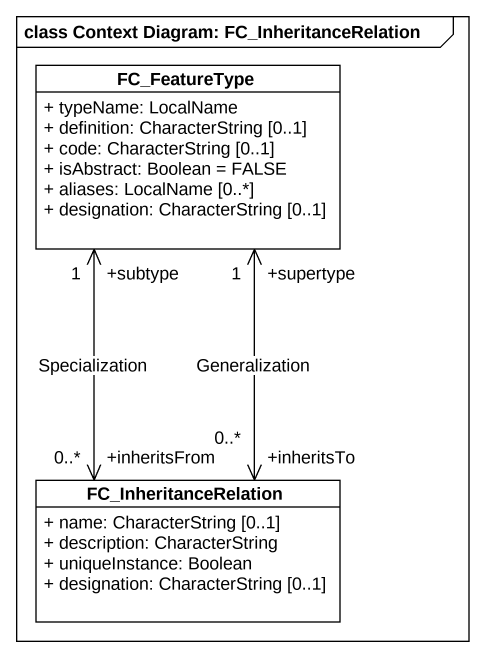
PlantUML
@startuml
mainframe class Context Diagram: FC_InheritanceRelation
hide circle
hide empty members
skinparam classAttributeIconSize 0
class FC_FeatureType {
  + typeName: LocalName
  + definition: CharacterString [0..1]
  + code: CharacterString [0..1]
  + isAbstract: Boolean = FALSE
  + aliases: LocalName [0..*]
  + designation: CharacterString [0..1]
}
class FC_InheritanceRelation {
  + name: CharacterString [0..1]
  + description: CharacterString
  + uniqueInstance: Boolean
  + designation: CharacterString [0..1]
}
FC_InheritanceRelation "+inheritsFrom\n0..*" <-up-> "+subtype\n1" FC_FeatureType : Specialization
FC_InheritanceRelation "+inheritsTo\n0..*" <-up-> "+supertype\n1" FC_FeatureType : Generalization
@enduml
